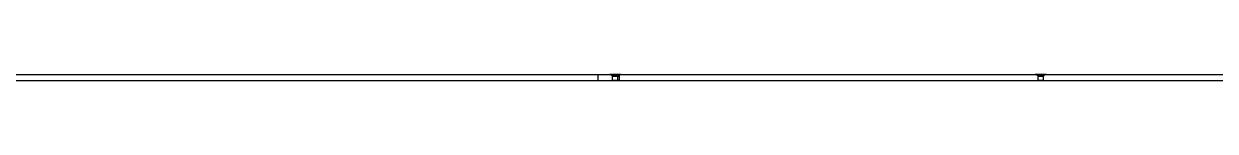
# Model space of a CAD drawing. Header units: inches. Extents: x 31 to 2213, y 31 to 1421.
# Drawn here: x 937.75 to 974.12, y 595.28 to 595.47 of the extents above; entities that cross this region are included whole.
import ezdxf

# ---------------------------------------------------------------- set-up
doc = ezdxf.new("R2010")
doc.units = ezdxf.units.IN
doc.header["$MEASUREMENT"] = 0

msp = doc.modelspace()

# ---------------------------------------------------------------- linework, layer by layer
at = {"layer": 'OUTLINE'}
for p, q in [((863.575, 595.469), (955.273, 595.469)), ((864.239, 595.469), (955.937, 595.469)), ((955.273, 595.469), (955.273, 595.281)), ((955.273, 595.469), (986.29, 595.469)), ((955.638, 595.469), (955.637, 595.469)), ((955.637, 595.469), (955.637, 595.469)), ((955.637, 595.469), (955.638, 595.469)), ((955.639, 595.469), (955.638, 595.469)), ((955.638, 595.469), (955.638, 595.469)), ((955.638, 595.469), (955.639, 595.469)), ((955.641, 595.469), (955.639, 595.469)), ((955.639, 595.469), (955.64, 595.469)), ((955.64, 595.469), (955.642, 595.469)), ((955.643, 595.469), (955.641, 595.469)), ((955.642, 595.469), (955.644, 595.469)), ((955.645, 595.469), (955.643, 595.469)), ((955.644, 595.469), (955.646, 595.469)), ((955.648, 595.469), (955.645, 595.469)), ((955.646, 595.469), (955.649, 595.469)), ((955.651, 595.469), (955.648, 595.469)), ((955.649, 595.469), (955.652, 595.469)), ((955.654, 595.469), (955.651, 595.469)), ((955.652, 595.469), (955.656, 595.469)), ((955.658, 595.469), (955.654, 595.469)), ((955.656, 595.469), (955.66, 595.469)), ((955.662, 595.469), (955.658, 595.469)), ((955.66, 595.469), (955.664, 595.469)), ((955.667, 595.469), (955.662, 595.469)), ((955.664, 595.469), (955.669, 595.469)), ((955.722, 595.411), (955.664, 595.469)), ((955.671, 595.469), (955.667, 595.469)), ((955.669, 595.469), (955.673, 595.469)), ((955.677, 595.469), (955.671, 595.469)), ((955.673, 595.469), (955.679, 595.469)), ((955.682, 595.469), (955.677, 595.469)), ((955.679, 595.469), (955.684, 595.469)), ((955.688, 595.469), (955.682, 595.469)), ((955.684, 595.469), (955.69, 595.469)), ((955.694, 595.469), (955.688, 595.469)), ((955.69, 595.469), (955.696, 595.469)), ((955.7, 595.469), (955.694, 595.469)), ((955.696, 595.469), (955.702, 595.469)), ((955.706, 595.469), (955.7, 595.469)), ((955.702, 595.469), (955.709, 595.469)), ((955.713, 595.469), (955.706, 595.469)), ((955.708, 595.411), (955.707, 595.411)), ((955.707, 595.411), (955.707, 595.411)), ((955.707, 595.411), (955.707, 595.411)), ((955.707, 595.411), (955.707, 595.411)), ((955.707, 595.411), (955.707, 595.411)), ((955.707, 595.411), (955.707, 595.411)), ((955.707, 595.411), (955.708, 595.411)), ((955.709, 595.411), (955.708, 595.411)), ((955.708, 595.411), (955.709, 595.411)), ((955.709, 595.469), (955.716, 595.469)), ((955.71, 595.411), (955.709, 595.411)), ((955.709, 595.411), (955.71, 595.411)), ((955.711, 595.411), (955.71, 595.411)), ((955.71, 595.411), (955.712, 595.411)), ((955.713, 595.411), (955.711, 595.411)), ((955.712, 595.411), (955.713, 595.411)), ((955.72, 595.469), (955.713, 595.469)), ((955.714, 595.411), (955.713, 595.411)), ((955.713, 595.411), (955.715, 595.411)), ((955.716, 595.411), (955.714, 595.411)), ((955.715, 595.411), (955.717, 595.411)), ((955.716, 595.469), (955.723, 595.469)), ((955.719, 595.411), (955.716, 595.411)), ((955.717, 595.411), (955.72, 595.411)), ((955.721, 595.411), (955.719, 595.411)), ((955.727, 595.469), (955.72, 595.469)), ((955.72, 595.411), (955.722, 595.411)), ((955.724, 595.411), (955.721, 595.411)), ((955.722, 595.281), (955.722, 595.411)), ((955.722, 595.411), (955.725, 595.411)), ((955.723, 595.469), (955.73, 595.469)), ((955.726, 595.411), (955.724, 595.411)), ((955.725, 595.411), (955.728, 595.411)), ((955.729, 595.411), (955.726, 595.411)), ((955.735, 595.469), (955.727, 595.469)), ((955.728, 595.411), (955.731, 595.411)), ((955.733, 595.411), (955.729, 595.411)), ((955.73, 595.469), (955.737, 595.469)), ((955.731, 595.411), (955.734, 595.411)), ((955.736, 595.411), (955.733, 595.411)), ((955.734, 595.411), (955.737, 595.411)), ((955.742, 595.469), (955.735, 595.469)), ((955.739, 595.411), (955.736, 595.411)), ((955.737, 595.469), (955.745, 595.469)), ((955.737, 595.411), (955.741, 595.411)), ((955.743, 595.411), (955.739, 595.411)), ((955.741, 595.411), (955.745, 595.411)), ((955.75, 595.469), (955.742, 595.469)), ((955.747, 595.411), (955.743, 595.411)), ((955.745, 595.469), (955.753, 595.469)), ((955.745, 595.411), (955.748, 595.411)), ((955.751, 595.411), (955.747, 595.411)), ((955.748, 595.411), (955.752, 595.411)), ((955.758, 595.469), (955.75, 595.469)), ((955.755, 595.411), (955.751, 595.411)), ((955.752, 595.411), (955.756, 595.411)), ((955.753, 595.469), (955.761, 595.469)), ((955.759, 595.411), (955.755, 595.411)), ((955.756, 595.411), (955.761, 595.411)), ((955.765, 595.469), (955.758, 595.469)), ((955.763, 595.411), (955.759, 595.411)), ((955.761, 595.469), (955.768, 595.469)), ((955.761, 595.411), (955.765, 595.411)), ((955.768, 595.411), (955.763, 595.411)), ((955.773, 595.469), (955.765, 595.469)), ((955.765, 595.411), (955.769, 595.411)), ((955.768, 595.469), (955.776, 595.469)), ((955.772, 595.411), (955.768, 595.411)), ((955.769, 595.411), (955.774, 595.411)), ((955.777, 595.411), (955.772, 595.411)), ((955.781, 595.469), (955.773, 595.469)), ((955.774, 595.411), (955.778, 595.411)), ((955.776, 595.469), (955.785, 595.469)), ((955.781, 595.411), (955.777, 595.411)), ((955.778, 595.411), (955.783, 595.411)), ((955.79, 595.469), (955.781, 595.469)), ((955.786, 595.411), (955.781, 595.411)), ((955.783, 595.411), (955.788, 595.411)), ((955.785, 595.469), (955.793, 595.469)), ((955.791, 595.411), (955.786, 595.411)), ((955.788, 595.411), (955.792, 595.411)), ((955.798, 595.469), (955.79, 595.469)), ((955.795, 595.411), (955.791, 595.411)), ((955.792, 595.411), (955.797, 595.411)), ((955.793, 595.469), (955.801, 595.469)), ((955.8, 595.411), (955.795, 595.411)), ((955.797, 595.411), (955.802, 595.411)), ((955.806, 595.469), (955.798, 595.469)), ((955.805, 595.411), (955.8, 595.411)), ((955.801, 595.469), (955.809, 595.469)), ((955.802, 595.411), (955.807, 595.411)), ((955.81, 595.411), (955.805, 595.411)), ((955.814, 595.469), (955.806, 595.469)), ((955.807, 595.411), (955.811, 595.411)), ((955.809, 595.469), (955.817, 595.469)), ((955.814, 595.411), (955.81, 595.411)), ((955.811, 595.411), (955.816, 595.411)), ((955.822, 595.469), (955.814, 595.469)), ((955.819, 595.411), (955.814, 595.411)), ((955.816, 595.411), (955.821, 595.411)), ((955.817, 595.469), (955.825, 595.469)), ((955.824, 595.411), (955.819, 595.411)), ((955.821, 595.411), (955.825, 595.411)), ((955.83, 595.469), (955.822, 595.469)), ((955.828, 595.411), (955.824, 595.411)), ((955.825, 595.469), (955.833, 595.469)), ((955.825, 595.411), (955.83, 595.411)), ((955.833, 595.411), (955.828, 595.411)), ((955.838, 595.469), (955.83, 595.469)), ((955.83, 595.411), (955.835, 595.411)), ((955.833, 595.469), (955.841, 595.469)), ((955.837, 595.411), (955.833, 595.411)), ((955.835, 595.411), (955.839, 595.411)), ((955.842, 595.411), (955.837, 595.411)), ((955.846, 595.469), (955.838, 595.469)), ((955.839, 595.411), (955.843, 595.411)), ((955.841, 595.469), (955.849, 595.469)), ((955.846, 595.411), (955.842, 595.411)), ((955.843, 595.411), (955.848, 595.411)), ((955.854, 595.469), (955.846, 595.469)), ((955.85, 595.411), (955.846, 595.411)), ((955.848, 595.411), (955.852, 595.411)), ((955.849, 595.469), (955.857, 595.469)), ((955.854, 595.411), (955.85, 595.411)), ((955.852, 595.411), (955.856, 595.411)), ((955.862, 595.469), (955.854, 595.469)), ((955.858, 595.411), (955.854, 595.411)), ((955.856, 595.411), (955.86, 595.411)), ((955.857, 595.469), (955.865, 595.469)), ((955.862, 595.411), (955.858, 595.411)), ((955.86, 595.411), (955.864, 595.411)), ((955.869, 595.469), (955.862, 595.469)), ((955.866, 595.411), (955.862, 595.411)), ((955.864, 595.411), (955.867, 595.411)), ((955.865, 595.469), (955.872, 595.469)), ((955.869, 595.411), (955.866, 595.411)), ((955.867, 595.411), (955.871, 595.411)), ((955.877, 595.469), (955.869, 595.469)), ((955.873, 595.411), (955.869, 595.411)), ((955.871, 595.411), (955.874, 595.411)), ((955.872, 595.469), (955.879, 595.469)), ((955.876, 595.411), (955.873, 595.411)), ((955.874, 595.411), (955.877, 595.411)), ((955.879, 595.411), (955.876, 595.411)), ((955.884, 595.469), (955.877, 595.469)), ((955.877, 595.411), (955.88, 595.411)), ((955.879, 595.469), (955.886, 595.469)), ((955.882, 595.411), (955.879, 595.411)), ((955.88, 595.411), (955.883, 595.411)), ((955.885, 595.411), (955.882, 595.411)), ((955.883, 595.411), (955.886, 595.411)), ((955.891, 595.469), (955.884, 595.469)), ((955.885, 595.411), (955.943, 595.469)), ((955.885, 595.281), (955.885, 595.411)), ((955.887, 595.411), (955.885, 595.411)), ((955.886, 595.469), (955.893, 595.469)), ((955.886, 595.411), (955.888, 595.411)), ((955.889, 595.411), (955.887, 595.411)), ((955.888, 595.411), (955.89, 595.411)), ((955.891, 595.411), (955.889, 595.411)), ((955.89, 595.411), (955.892, 595.411)), ((955.898, 595.469), (955.891, 595.469)), ((955.893, 595.411), (955.891, 595.411)), ((955.892, 595.411), (955.894, 595.411)), ((955.893, 595.469), (955.9, 595.469)), ((955.895, 595.411), (955.893, 595.411)), ((955.894, 595.411), (955.895, 595.411)), ((955.895, 595.411), (955.897, 595.411)), ((955.896, 595.411), (955.895, 595.411)), ((955.897, 595.411), (955.896, 595.411)), ((955.897, 595.411), (955.898, 595.411)), ((955.898, 595.411), (955.897, 595.411)), ((955.904, 595.469), (955.898, 595.469)), ((955.898, 595.411), (955.899, 595.411)), ((955.899, 595.411), (955.898, 595.411)), ((955.899, 595.411), (955.899, 595.411)), ((955.899, 595.411), (955.9, 595.411)), ((955.9, 595.411), (955.899, 595.411)), ((955.9, 595.469), (955.907, 595.469)), ((955.9, 595.411), (955.9, 595.411)), ((955.9, 595.411), (955.9, 595.411)), ((955.9, 595.411), (955.9, 595.411)), ((955.911, 595.469), (955.904, 595.469)), ((955.907, 595.469), (955.913, 595.469)), ((955.917, 595.469), (955.911, 595.469)), ((955.913, 595.469), (955.919, 595.469)), ((955.922, 595.469), (955.917, 595.469)), ((955.919, 595.469), (955.925, 595.469)), ((955.928, 595.469), (955.922, 595.469)), ((955.925, 595.469), (955.93, 595.469)), ((955.933, 595.469), (955.928, 595.469)), ((955.93, 595.469), (955.935, 595.469)), ((955.938, 595.469), (955.933, 595.469)), ((955.935, 595.469), (955.94, 595.469)), ((955.937, 595.281), (955.937, 595.469)), ((955.937, 595.469), (986.954, 595.469)), ((955.943, 595.469), (955.938, 595.469)), ((955.94, 595.469), (955.944, 595.469)), ((955.947, 595.469), (955.943, 595.469)), ((955.944, 595.469), (955.949, 595.469)), ((955.951, 595.469), (955.947, 595.469)), ((955.949, 595.469), (955.952, 595.469)), ((955.954, 595.469), (955.951, 595.469)), ((955.952, 595.469), (955.956, 595.469)), ((955.958, 595.469), (955.954, 595.469)), ((955.956, 595.469), (955.959, 595.469)), ((955.96, 595.469), (955.958, 595.469)), ((955.959, 595.469), (955.961, 595.469)), ((955.963, 595.469), (955.96, 595.469)), ((955.961, 595.469), (955.964, 595.469)), ((955.965, 595.469), (955.963, 595.469)), ((955.964, 595.469), (955.966, 595.469)), ((955.967, 595.469), (955.965, 595.469)), ((955.966, 595.469), (955.967, 595.469)), ((955.967, 595.469), (955.968, 595.469)), ((955.968, 595.469), (955.967, 595.469)), ((955.968, 595.469), (955.969, 595.469)), ((955.969, 595.469), (955.968, 595.469)), ((955.969, 595.469), (955.969, 595.469)), ((955.969, 595.469), (955.969, 595.469)), ((955.969, 595.469), (955.969, 595.469)), ((968.628, 595.469), (968.627, 595.469)), ((968.627, 595.469), (968.627, 595.469)), ((968.627, 595.469), (968.627, 595.469)), ((968.627, 595.469), (968.627, 595.469)), ((968.627, 595.469), (968.628, 595.469)), ((968.629, 595.469), (968.628, 595.469)), ((968.628, 595.469), (968.629, 595.469)), ((968.63, 595.469), (968.629, 595.469)), ((968.629, 595.469), (968.631, 595.469)), ((968.632, 595.469), (968.63, 595.469)), ((968.631, 595.469), (968.633, 595.469)), ((968.634, 595.469), (968.632, 595.469)), ((968.633, 595.469), (968.635, 595.469)), ((968.637, 595.469), (968.634, 595.469)), ((968.635, 595.469), (968.638, 595.469)), ((968.64, 595.469), (968.637, 595.469)), ((968.638, 595.469), (968.641, 595.469)), ((968.644, 595.469), (968.64, 595.469)), ((968.641, 595.469), (968.645, 595.469)), ((968.647, 595.469), (968.644, 595.469)), ((968.645, 595.469), (968.649, 595.469)), ((968.651, 595.469), (968.647, 595.469)), ((968.649, 595.469), (968.653, 595.469)), ((968.656, 595.469), (968.651, 595.469)), ((968.653, 595.469), (968.658, 595.469)), ((968.711, 595.411), (968.653, 595.469)), ((968.661, 595.469), (968.656, 595.469)), ((968.658, 595.469), (968.663, 595.469)), ((968.666, 595.469), (968.661, 595.469)), ((968.663, 595.469), (968.668, 595.469)), ((968.671, 595.469), (968.666, 595.469)), ((968.668, 595.469), (968.673, 595.469)), ((968.677, 595.469), (968.671, 595.469)), ((968.673, 595.469), (968.679, 595.469)), ((968.683, 595.469), (968.677, 595.469)), ((968.679, 595.469), (968.685, 595.469)), ((968.689, 595.469), (968.683, 595.469)), ((968.685, 595.469), (968.692, 595.469)), ((968.696, 595.469), (968.689, 595.469)), ((968.692, 595.469), (968.698, 595.469)), ((968.702, 595.469), (968.696, 595.469)), ((968.697, 595.411), (968.696, 595.411)), ((968.696, 595.411), (968.696, 595.411)), ((968.696, 595.411), (968.696, 595.411)), ((968.696, 595.411), (968.696, 595.411)), ((968.696, 595.411), (968.696, 595.411)), ((968.696, 595.411), (968.697, 595.411)), ((968.698, 595.411), (968.697, 595.411)), ((968.697, 595.411), (968.697, 595.411)), ((968.697, 595.411), (968.698, 595.411)), ((968.698, 595.469), (968.705, 595.469)), ((968.699, 595.411), (968.698, 595.411)), ((968.698, 595.411), (968.7, 595.411)), ((968.7, 595.411), (968.699, 595.411)), ((968.702, 595.411), (968.7, 595.411)), ((968.7, 595.411), (968.701, 595.411)), ((968.701, 595.411), (968.703, 595.411)), ((968.709, 595.469), (968.702, 595.469)), ((968.704, 595.411), (968.702, 595.411)), ((968.703, 595.411), (968.704, 595.411)), ((968.706, 595.411), (968.704, 595.411)), ((968.704, 595.411), (968.707, 595.411)), ((968.705, 595.469), (968.712, 595.469)), ((968.708, 595.411), (968.706, 595.411)), ((968.707, 595.411), (968.709, 595.411)), ((968.71, 595.411), (968.708, 595.411)), ((968.717, 595.469), (968.709, 595.469)), ((968.709, 595.411), (968.711, 595.411)), ((968.713, 595.411), (968.71, 595.411)), ((968.711, 595.281), (968.711, 595.411)), ((968.711, 595.411), (968.714, 595.411)), ((968.712, 595.469), (968.719, 595.469)), ((968.716, 595.411), (968.713, 595.411)), ((968.714, 595.411), (968.717, 595.411)), ((968.719, 595.411), (968.716, 595.411)), ((968.724, 595.469), (968.717, 595.469)), ((968.717, 595.411), (968.72, 595.411)), ((968.719, 595.469), (968.727, 595.469)), ((968.722, 595.411), (968.719, 595.411)), ((968.72, 595.411), (968.723, 595.411)), ((968.725, 595.411), (968.722, 595.411)), ((968.723, 595.411), (968.727, 595.411)), ((968.731, 595.469), (968.724, 595.469)), ((968.729, 595.411), (968.725, 595.411)), ((968.727, 595.469), (968.734, 595.469)), ((968.727, 595.411), (968.73, 595.411)), ((968.732, 595.411), (968.729, 595.411)), ((968.73, 595.411), (968.734, 595.411)), ((968.739, 595.469), (968.731, 595.469)), ((968.736, 595.411), (968.732, 595.411)), ((968.734, 595.469), (968.742, 595.469)), ((968.734, 595.411), (968.738, 595.411)), ((968.74, 595.411), (968.736, 595.411)), ((968.738, 595.411), (968.742, 595.411)), ((968.747, 595.469), (968.739, 595.469)), ((968.744, 595.411), (968.74, 595.411)), ((968.742, 595.469), (968.75, 595.469)), ((968.742, 595.411), (968.746, 595.411)), ((968.748, 595.411), (968.744, 595.411)), ((968.746, 595.411), (968.75, 595.411)), ((968.755, 595.469), (968.747, 595.469)), ((968.753, 595.411), (968.748, 595.411)), ((968.75, 595.469), (968.758, 595.469)), ((968.75, 595.411), (968.754, 595.411)), ((968.757, 595.411), (968.753, 595.411)), ((968.754, 595.411), (968.759, 595.411)), ((968.763, 595.469), (968.755, 595.469)), ((968.761, 595.411), (968.757, 595.411)), ((968.758, 595.469), (968.766, 595.469)), ((968.759, 595.411), (968.763, 595.411)), ((968.766, 595.411), (968.761, 595.411)), ((968.771, 595.469), (968.763, 595.469)), ((968.763, 595.411), (968.768, 595.411)), ((968.766, 595.469), (968.774, 595.469)), ((968.77, 595.411), (968.766, 595.411)), ((968.768, 595.411), (968.772, 595.411)), ((968.775, 595.411), (968.77, 595.411)), ((968.779, 595.469), (968.771, 595.469)), ((968.772, 595.411), (968.777, 595.411)), ((968.774, 595.469), (968.782, 595.469)), ((968.78, 595.411), (968.775, 595.411)), ((968.777, 595.411), (968.782, 595.411)), ((968.787, 595.469), (968.779, 595.469)), ((968.785, 595.411), (968.78, 595.411)), ((968.782, 595.469), (968.79, 595.469)), ((968.782, 595.411), (968.786, 595.411)), ((968.789, 595.411), (968.785, 595.411)), ((968.786, 595.411), (968.791, 595.411)), ((968.795, 595.469), (968.787, 595.469)), ((968.794, 595.411), (968.789, 595.411)), ((968.79, 595.469), (968.798, 595.469)), ((968.791, 595.411), (968.796, 595.411)), ((968.799, 595.411), (968.794, 595.411)), ((968.803, 595.469), (968.795, 595.469)), ((968.796, 595.411), (968.801, 595.411)), ((968.798, 595.469), (968.806, 595.469)), ((968.803, 595.411), (968.799, 595.411)), ((968.801, 595.411), (968.805, 595.411)), ((968.811, 595.469), (968.803, 595.469)), ((968.808, 595.411), (968.803, 595.411)), ((968.805, 595.411), (968.81, 595.411)), ((968.806, 595.469), (968.814, 595.469)), ((968.813, 595.411), (968.808, 595.411)), ((968.81, 595.411), (968.815, 595.411)), ((968.819, 595.469), (968.811, 595.469)), ((968.817, 595.411), (968.813, 595.411)), ((968.814, 595.469), (968.823, 595.469)), ((968.815, 595.411), (968.819, 595.411)), ((968.822, 595.411), (968.817, 595.411)), ((968.827, 595.469), (968.819, 595.469)), ((968.819, 595.411), (968.824, 595.411)), ((968.827, 595.411), (968.822, 595.411)), ((968.823, 595.469), (968.83, 595.469)), ((968.824, 595.411), (968.828, 595.411)), ((968.835, 595.469), (968.827, 595.469)), ((968.831, 595.411), (968.827, 595.411)), ((968.828, 595.411), (968.833, 595.411)), ((968.83, 595.469), (968.838, 595.469)), ((968.835, 595.411), (968.831, 595.411)), ((968.833, 595.411), (968.837, 595.411)), ((968.843, 595.469), (968.835, 595.469)), ((968.839, 595.411), (968.835, 595.411)), ((968.837, 595.411), (968.841, 595.411)), ((968.838, 595.469), (968.846, 595.469)), ((968.844, 595.411), (968.839, 595.411)), ((968.841, 595.411), (968.845, 595.411)), ((968.851, 595.469), (968.843, 595.469)), ((968.848, 595.411), (968.844, 595.411)), ((968.845, 595.411), (968.849, 595.411)), ((968.846, 595.469), (968.854, 595.469)), ((968.851, 595.411), (968.848, 595.411)), ((968.849, 595.411), (968.853, 595.411)), ((968.858, 595.469), (968.851, 595.469)), ((968.855, 595.411), (968.851, 595.411)), ((968.853, 595.411), (968.856, 595.411)), ((968.854, 595.469), (968.861, 595.469)), ((968.859, 595.411), (968.855, 595.411)), ((968.856, 595.411), (968.86, 595.411)), ((968.866, 595.469), (968.858, 595.469)), ((968.862, 595.411), (968.859, 595.411)), ((968.86, 595.411), (968.863, 595.411)), ((968.861, 595.469), (968.869, 595.469)), ((968.865, 595.411), (968.862, 595.411)), ((968.863, 595.411), (968.866, 595.411)), ((968.868, 595.411), (968.865, 595.411)), ((968.873, 595.469), (968.866, 595.469)), ((968.866, 595.411), (968.869, 595.411)), ((968.871, 595.411), (968.868, 595.411)), ((968.869, 595.469), (968.876, 595.469)), ((968.869, 595.411), (968.872, 595.411)), ((968.874, 595.411), (968.871, 595.411)), ((968.872, 595.411), (968.875, 595.411)), ((968.88, 595.469), (968.873, 595.469)), ((968.874, 595.411), (968.932, 595.469)), ((968.874, 595.281), (968.874, 595.411)), ((968.876, 595.411), (968.874, 595.411)), ((968.875, 595.411), (968.877, 595.411)), ((968.876, 595.469), (968.883, 595.469)), ((968.879, 595.411), (968.876, 595.411)), ((968.877, 595.411), (968.879, 595.411)), ((968.879, 595.411), (968.881, 595.411)), ((968.881, 595.411), (968.879, 595.411)), ((968.887, 595.469), (968.88, 595.469)), ((968.881, 595.411), (968.883, 595.411)), ((968.882, 595.411), (968.881, 595.411)), ((968.884, 595.411), (968.882, 595.411)), ((968.883, 595.469), (968.889, 595.469)), ((968.883, 595.411), (968.885, 595.411)), ((968.886, 595.411), (968.884, 595.411)), ((968.885, 595.411), (968.886, 595.411)), ((968.886, 595.411), (968.887, 595.411)), ((968.887, 595.411), (968.886, 595.411)), ((968.893, 595.469), (968.887, 595.469)), ((968.887, 595.411), (968.888, 595.411)), ((968.888, 595.411), (968.887, 595.411)), ((968.888, 595.411), (968.889, 595.411)), ((968.889, 595.411), (968.888, 595.411)), ((968.888, 595.411), (968.888, 595.411)), ((968.889, 595.469), (968.896, 595.469)), ((968.889, 595.411), (968.889, 595.411)), ((968.889, 595.411), (968.889, 595.411)), ((968.889, 595.411), (968.889, 595.411)), ((968.889, 595.411), (968.889, 595.411)), ((968.9, 595.469), (968.893, 595.469)), ((968.896, 595.469), (968.902, 595.469)), ((968.906, 595.469), (968.9, 595.469)), ((968.902, 595.469), (968.908, 595.469)), ((968.912, 595.469), (968.906, 595.469)), ((968.908, 595.469), (968.914, 595.469)), ((968.917, 595.469), (968.912, 595.469)), ((968.914, 595.469), (968.919, 595.469)), ((968.922, 595.469), (968.917, 595.469)), ((968.919, 595.469), (968.924, 595.469)), ((968.927, 595.469), (968.922, 595.469)), ((968.924, 595.469), (968.929, 595.469)), ((968.932, 595.469), (968.927, 595.469)), ((968.929, 595.469), (968.934, 595.469)), ((968.936, 595.469), (968.932, 595.469)), ((968.934, 595.469), (968.938, 595.469)), ((968.94, 595.469), (968.936, 595.469)), ((968.938, 595.469), (968.942, 595.469)), ((968.944, 595.469), (968.94, 595.469)), ((968.942, 595.469), (968.945, 595.469)), ((968.947, 595.469), (968.944, 595.469)), ((968.945, 595.469), (968.948, 595.469)), ((968.95, 595.469), (968.947, 595.469)), ((968.948, 595.469), (968.951, 595.469)), ((968.952, 595.469), (968.95, 595.469)), ((968.951, 595.469), (968.953, 595.469)), ((968.954, 595.469), (968.952, 595.469)), ((968.953, 595.469), (968.955, 595.469)), ((968.956, 595.469), (968.954, 595.469)), ((968.955, 595.469), (968.956, 595.469)), ((968.956, 595.469), (968.958, 595.469)), ((968.957, 595.469), (968.956, 595.469)), ((968.958, 595.469), (968.957, 595.469)), ((968.958, 595.469), (968.958, 595.469)), ((968.958, 595.469), (968.959, 595.469)), ((968.959, 595.469), (968.958, 595.469)), ((968.958, 595.469), (968.958, 595.469)), ((863.575, 595.281), (955.273, 595.281)), ((864.239, 595.281), (955.937, 595.281)), ((955.273, 595.281), (986.29, 595.281)), ((955.708, 595.281), (955.707, 595.281)), ((955.707, 595.281), (955.707, 595.281)), ((955.707, 595.281), (955.707, 595.281)), ((955.707, 595.281), (955.707, 595.281)), ((955.707, 595.281), (955.707, 595.281)), ((955.707, 595.281), (955.707, 595.281)), ((955.707, 595.281), (955.708, 595.281)), ((955.709, 595.281), (955.708, 595.281)), ((955.708, 595.281), (955.709, 595.281)), ((955.71, 595.281), (955.709, 595.281)), ((955.709, 595.281), (955.71, 595.281)), ((955.712, 595.281), (955.71, 595.281)), ((955.71, 595.281), (955.711, 595.281)), ((955.711, 595.281), (955.713, 595.281)), ((955.713, 595.281), (955.712, 595.281)), ((955.715, 595.281), (955.713, 595.281)), ((955.713, 595.281), (955.714, 595.281)), ((955.714, 595.281), (955.716, 595.281)), ((955.717, 595.281), (955.715, 595.281)), ((955.716, 595.281), (955.719, 595.281)), ((955.72, 595.281), (955.717, 595.281)), ((955.719, 595.281), (955.721, 595.281)), ((955.722, 595.281), (955.72, 595.281)), ((955.721, 595.281), (955.724, 595.281)), ((955.725, 595.281), (955.722, 595.281)), ((955.724, 595.281), (955.726, 595.281)), ((955.728, 595.281), (955.725, 595.281)), ((955.726, 595.281), (955.729, 595.281)), ((955.731, 595.281), (955.728, 595.281)), ((955.729, 595.281), (955.733, 595.281)), ((955.734, 595.281), (955.731, 595.281)), ((955.733, 595.281), (955.736, 595.281)), ((955.737, 595.281), (955.734, 595.281)), ((955.736, 595.281), (955.739, 595.281)), ((955.741, 595.281), (955.737, 595.281)), ((955.739, 595.281), (955.743, 595.281)), ((955.745, 595.281), (955.741, 595.281)), ((955.743, 595.281), (955.747, 595.281)), ((955.748, 595.281), (955.745, 595.281)), ((955.747, 595.281), (955.751, 595.281)), ((955.752, 595.281), (955.748, 595.281)), ((955.751, 595.281), (955.755, 595.281)), ((955.756, 595.281), (955.752, 595.281)), ((955.755, 595.281), (955.759, 595.281)), ((955.761, 595.281), (955.756, 595.281)), ((955.759, 595.281), (955.763, 595.281)), ((955.765, 595.281), (955.761, 595.281)), ((955.763, 595.281), (955.768, 595.281)), ((955.769, 595.281), (955.765, 595.281)), ((955.768, 595.281), (955.772, 595.281)), ((955.774, 595.281), (955.769, 595.281)), ((955.772, 595.281), (955.777, 595.281)), ((955.778, 595.281), (955.774, 595.281)), ((955.777, 595.281), (955.781, 595.281)), ((955.783, 595.281), (955.778, 595.281)), ((955.781, 595.281), (955.786, 595.281)), ((955.788, 595.281), (955.783, 595.281)), ((955.786, 595.281), (955.791, 595.281)), ((955.792, 595.281), (955.788, 595.281)), ((955.791, 595.281), (955.795, 595.281)), ((955.797, 595.281), (955.792, 595.281)), ((955.795, 595.281), (955.8, 595.281)), ((955.802, 595.281), (955.797, 595.281)), ((955.8, 595.281), (955.805, 595.281)), ((955.807, 595.281), (955.802, 595.281)), ((955.805, 595.281), (955.81, 595.281)), ((955.811, 595.281), (955.807, 595.281)), ((955.81, 595.281), (955.814, 595.281)), ((955.816, 595.281), (955.811, 595.281)), ((955.814, 595.281), (955.819, 595.281)), ((955.821, 595.281), (955.816, 595.281)), ((955.819, 595.281), (955.824, 595.281)), ((955.825, 595.281), (955.821, 595.281)), ((955.824, 595.281), (955.828, 595.281)), ((955.83, 595.281), (955.825, 595.281)), ((955.828, 595.281), (955.833, 595.281)), ((955.835, 595.281), (955.83, 595.281)), ((955.833, 595.281), (955.837, 595.281)), ((955.839, 595.281), (955.835, 595.281)), ((955.837, 595.281), (955.842, 595.281)), ((955.843, 595.281), (955.839, 595.281)), ((955.842, 595.281), (955.846, 595.281)), ((955.848, 595.281), (955.843, 595.281)), ((955.846, 595.281), (955.85, 595.281)), ((955.852, 595.281), (955.848, 595.281)), ((955.85, 595.281), (955.854, 595.281)), ((955.856, 595.281), (955.852, 595.281)), ((955.854, 595.281), (955.858, 595.281)), ((955.86, 595.281), (955.856, 595.281)), ((955.858, 595.281), (955.862, 595.281)), ((955.864, 595.281), (955.86, 595.281)), ((955.862, 595.281), (955.866, 595.281)), ((955.867, 595.281), (955.864, 595.281)), ((955.866, 595.281), (955.869, 595.281)), ((955.871, 595.281), (955.867, 595.281)), ((955.869, 595.281), (955.873, 595.281)), ((955.874, 595.281), (955.871, 595.281)), ((955.873, 595.281), (955.876, 595.281)), ((955.877, 595.281), (955.874, 595.281)), ((955.876, 595.281), (955.879, 595.281)), ((955.88, 595.281), (955.877, 595.281)), ((955.879, 595.281), (955.882, 595.281)), ((955.883, 595.281), (955.88, 595.281)), ((955.882, 595.281), (955.885, 595.281)), ((955.886, 595.281), (955.883, 595.281)), ((955.885, 595.281), (955.887, 595.281)), ((955.888, 595.281), (955.886, 595.281)), ((955.887, 595.281), (955.889, 595.281)), ((955.89, 595.281), (955.888, 595.281)), ((955.889, 595.281), (955.891, 595.281)), ((955.892, 595.281), (955.89, 595.281)), ((955.891, 595.281), (955.893, 595.281)), ((955.894, 595.281), (955.892, 595.281)), ((955.893, 595.281), (955.895, 595.281)), ((955.895, 595.281), (955.894, 595.281)), ((955.895, 595.281), (955.896, 595.281)), ((955.897, 595.281), (955.895, 595.281)), ((955.896, 595.281), (955.897, 595.281)), ((955.897, 595.281), (955.898, 595.281)), ((955.898, 595.281), (955.897, 595.281)), ((955.898, 595.281), (955.899, 595.281)), ((955.899, 595.281), (955.898, 595.281)), ((955.899, 595.281), (955.9, 595.281)), ((955.9, 595.281), (955.899, 595.281)), ((955.899, 595.281), (955.899, 595.281)), ((955.9, 595.281), (955.9, 595.281)), ((955.9, 595.281), (955.9, 595.281)), ((955.9, 595.281), (955.9, 595.281)), ((955.937, 595.281), (986.954, 595.281)), ((968.697, 595.281), (968.696, 595.281)), ((968.696, 595.281), (968.696, 595.281)), ((968.696, 595.281), (968.696, 595.281)), ((968.696, 595.281), (968.696, 595.281)), ((968.696, 595.281), (968.696, 595.281)), ((968.696, 595.281), (968.697, 595.281)), ((968.698, 595.281), (968.697, 595.281)), ((968.697, 595.281), (968.697, 595.281)), ((968.697, 595.281), (968.698, 595.281)), ((968.7, 595.281), (968.698, 595.281)), ((968.698, 595.281), (968.699, 595.281)), ((968.699, 595.281), (968.7, 595.281)), ((968.701, 595.281), (968.7, 595.281)), ((968.7, 595.281), (968.702, 595.281)), ((968.703, 595.281), (968.701, 595.281)), ((968.702, 595.281), (968.704, 595.281)), ((968.704, 595.281), (968.703, 595.281)), ((968.707, 595.281), (968.704, 595.281)), ((968.704, 595.281), (968.706, 595.281)), ((968.706, 595.281), (968.708, 595.281)), ((968.709, 595.281), (968.707, 595.281)), ((968.708, 595.281), (968.71, 595.281)), ((968.711, 595.281), (968.709, 595.281)), ((968.71, 595.281), (968.713, 595.281)), ((968.714, 595.281), (968.711, 595.281)), ((968.713, 595.281), (968.716, 595.281)), ((968.717, 595.281), (968.714, 595.281)), ((968.716, 595.281), (968.719, 595.281)), ((968.72, 595.281), (968.717, 595.281)), ((968.719, 595.281), (968.722, 595.281)), ((968.723, 595.281), (968.72, 595.281)), ((968.722, 595.281), (968.725, 595.281)), ((968.727, 595.281), (968.723, 595.281)), ((968.725, 595.281), (968.729, 595.281)), ((968.73, 595.281), (968.727, 595.281)), ((968.729, 595.281), (968.732, 595.281)), ((968.734, 595.281), (968.73, 595.281)), ((968.732, 595.281), (968.736, 595.281)), ((968.738, 595.281), (968.734, 595.281)), ((968.736, 595.281), (968.74, 595.281)), ((968.742, 595.281), (968.738, 595.281)), ((968.74, 595.281), (968.744, 595.281)), ((968.746, 595.281), (968.742, 595.281)), ((968.744, 595.281), (968.748, 595.281)), ((968.75, 595.281), (968.746, 595.281)), ((968.748, 595.281), (968.753, 595.281)), ((968.754, 595.281), (968.75, 595.281)), ((968.753, 595.281), (968.757, 595.281)), ((968.759, 595.281), (968.754, 595.281)), ((968.757, 595.281), (968.761, 595.281)), ((968.763, 595.281), (968.759, 595.281)), ((968.761, 595.281), (968.766, 595.281)), ((968.768, 595.281), (968.763, 595.281)), ((968.766, 595.281), (968.77, 595.281)), ((968.772, 595.281), (968.768, 595.281)), ((968.77, 595.281), (968.775, 595.281)), ((968.777, 595.281), (968.772, 595.281)), ((968.775, 595.281), (968.78, 595.281)), ((968.782, 595.281), (968.777, 595.281)), ((968.78, 595.281), (968.785, 595.281)), ((968.786, 595.281), (968.782, 595.281)), ((968.785, 595.281), (968.789, 595.281)), ((968.791, 595.281), (968.786, 595.281)), ((968.789, 595.281), (968.794, 595.281)), ((968.796, 595.281), (968.791, 595.281)), ((968.794, 595.281), (968.799, 595.281)), ((968.801, 595.281), (968.796, 595.281)), ((968.799, 595.281), (968.803, 595.281)), ((968.805, 595.281), (968.801, 595.281)), ((968.803, 595.281), (968.808, 595.281)), ((968.81, 595.281), (968.805, 595.281)), ((968.808, 595.281), (968.813, 595.281)), ((968.815, 595.281), (968.81, 595.281)), ((968.813, 595.281), (968.817, 595.281)), ((968.819, 595.281), (968.815, 595.281)), ((968.817, 595.281), (968.822, 595.281)), ((968.824, 595.281), (968.819, 595.281)), ((968.822, 595.281), (968.827, 595.281)), ((968.828, 595.281), (968.824, 595.281)), ((968.827, 595.281), (968.831, 595.281)), ((968.833, 595.281), (968.828, 595.281)), ((968.831, 595.281), (968.835, 595.281)), ((968.837, 595.281), (968.833, 595.281)), ((968.835, 595.281), (968.839, 595.281)), ((968.841, 595.281), (968.837, 595.281)), ((968.839, 595.281), (968.844, 595.281)), ((968.845, 595.281), (968.841, 595.281)), ((968.844, 595.281), (968.848, 595.281)), ((968.849, 595.281), (968.845, 595.281)), ((968.848, 595.281), (968.851, 595.281)), ((968.853, 595.281), (968.849, 595.281)), ((968.851, 595.281), (968.855, 595.281)), ((968.856, 595.281), (968.853, 595.281)), ((968.855, 595.281), (968.859, 595.281)), ((968.86, 595.281), (968.856, 595.281)), ((968.859, 595.281), (968.862, 595.281)), ((968.863, 595.281), (968.86, 595.281)), ((968.862, 595.281), (968.865, 595.281)), ((968.866, 595.281), (968.863, 595.281)), ((968.865, 595.281), (968.868, 595.281)), ((968.869, 595.281), (968.866, 595.281)), ((968.868, 595.281), (968.871, 595.281)), ((968.872, 595.281), (968.869, 595.281)), ((968.871, 595.281), (968.874, 595.281)), ((968.875, 595.281), (968.872, 595.281)), ((968.874, 595.281), (968.876, 595.281)), ((968.877, 595.281), (968.875, 595.281)), ((968.876, 595.281), (968.879, 595.281)), ((968.879, 595.281), (968.877, 595.281)), ((968.879, 595.281), (968.881, 595.281)), ((968.881, 595.281), (968.879, 595.281)), ((968.881, 595.281), (968.882, 595.281)), ((968.883, 595.281), (968.881, 595.281)), ((968.882, 595.281), (968.884, 595.281)), ((968.885, 595.281), (968.883, 595.281)), ((968.884, 595.281), (968.886, 595.281)), ((968.886, 595.281), (968.885, 595.281)), ((968.886, 595.281), (968.887, 595.281)), ((968.887, 595.281), (968.886, 595.281)), ((968.887, 595.281), (968.888, 595.281)), ((968.888, 595.281), (968.887, 595.281)), ((968.888, 595.281), (968.888, 595.281)), ((968.888, 595.281), (968.889, 595.281)), ((968.889, 595.281), (968.888, 595.281)), ((968.889, 595.281), (968.889, 595.281)), ((968.889, 595.281), (968.889, 595.281)), ((968.889, 595.281), (968.889, 595.281)), ((968.889, 595.281), (968.889, 595.281))]:
    msp.add_line(p, q, dxfattribs=at)

doc.saveas('drawing.dxf')
